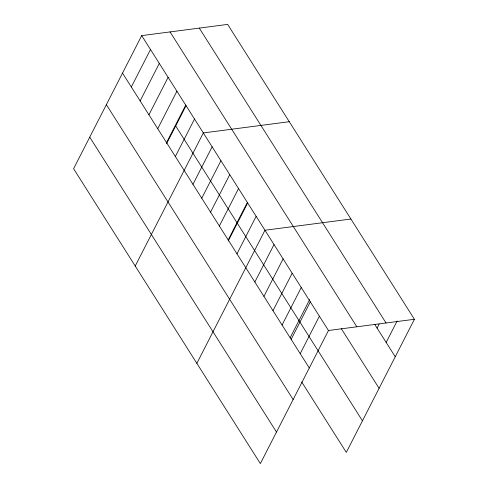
<?xml version="1.0" encoding="UTF-8"?>
<svg xmlns="http://www.w3.org/2000/svg" width="488" height="488" viewBox="0 0 488 488"><rect width="100%" height="100%" fill="white"/><g stroke="black" fill="none" stroke-linecap="round" stroke-linejoin="round"><path stroke-width="0.73" d="M141.697 35.624L73.59 168.72L260.354 463.6L328.461 330.504L414.41 319.28L227.646 24.4L141.697 35.624L328.461 330.504M131.327 87.004L150.499 49.526M140.129 100.906L159.308 63.428M148.931 114.808L168.11 77.33M157.74 128.71L176.912 91.232M166.542 142.612L185.721 105.133M166.603 143.692L186.087 105.621M175.344 156.508L194.523 119.035M135.219 266.033L203.331 132.937L289.28 121.707M192.955 184.311L212.134 146.839M201.757 198.213L220.936 160.741M210.566 212.115L229.744 174.643M219.368 226.017L238.547 188.545M228.177 239.919L247.349 202.447M228.238 240.999L247.715 202.929M236.979 253.821L256.157 216.343M196.853 363.34L264.96 230.244L350.915 219.02M254.852 282.046L274.03 244.567M263.929 296.368L283.101 258.89M272.999 310.691L292.172 273.213M282.07 325.014L301.242 287.536M290.207 337.653L309.697 299.565M291.141 339.337L310.319 301.858M300.212 353.66L319.39 316.181M377.09 328.107L379.145 324.093M386.16 342.43L397.122 321.019M414.41 319.28L346.303 452.376L301.736 382.006M199.287 28.103L386.045 322.983M374.723 324.374L395.231 356.752M170.062 31.921L356.826 326.801M341.222 328.528L379.084 388.308M175.686 125.941L362.45 420.821M122.518 73.102L309.282 367.983M106.372 104.658L293.135 399.538M89.737 137.165L276.501 432.045"/></g></svg>
